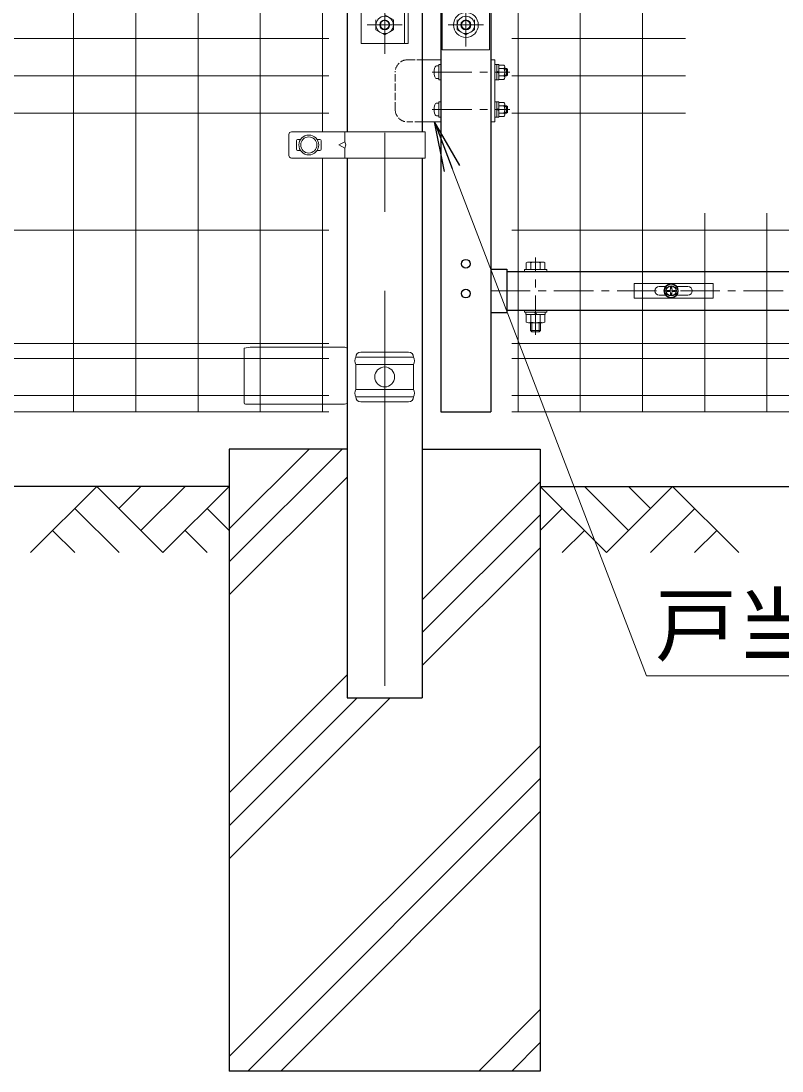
# Model space of a CAD drawing. Units: millimetres, scale not verified. Extents: x -4200 to 4200, y -2970 to 2970.
# Drawn here: x -2954 to -2342, y -453 to 391 of the extents above; entities that cross this region are included whole.
import ezdxf
from ezdxf.enums import TextEntityAlignment as Align

# ---------------------------------------------------------------- set-up
doc = ezdxf.new("R2010")
doc.units = ezdxf.units.MM
doc.header["$LTSCALE"] = 10
doc.linetypes.add('DASHED', pattern=[7.5, 6, -1.5])
doc.linetypes.add('USER1', pattern=[50.8, 31.75, -6.35, 6.35, -6.35])
for name, color, linetype, lineweight in [('0-0_D-STR-TXT', 7, 'Continuous', 13), ('0-1_D-STR4', 7, 'Continuous', 25), ('0-2_D-STR-DIM', 7, 'Continuous', 13), ('0-4_Defpoints', 6, 'Continuous', 25), ('0-5_D-BGD', 7, 'Continuous', 25), ('0-6_D-STR1', 1, 'Continuous', 25), ('0-7_D-BMK', 2, 'USER1', 13), ('0-8_D-STR3', 3, 'Continuous', 13), ('0-A_D-DCR-HCH', 7, 'Continuous', 13), ('0-B_D-STR2', 7, 'Continuous', 13)]:
    doc.layers.add(name, color=color, linetype=linetype, lineweight=lineweight)
doc.layers.add('0-3_0', color=7, linetype='Continuous')
doc.styles.add('ＭＳ ゴシック', font='')
doc.styles.get('ＭＳ ゴシック').set_extended_font_data('MS Gothic')

# ---------------------------------------------------------------- blocks, each defined once
blk = doc.blocks.new('U39')
at = {"layer": '0-4_Defpoints'}
blk.add_circle((1900, 1272), 40, dxfattribs=at)
at = {"layer": '0-6_D-STR1'}
for p, q in [((450, 5150), (450, 300)), ((50, 3560), (50, 300)), ((450, 1447), (580, 1447)), ((580, 1447), (580, 1097)), ((580, 1427), (8760, 1427)), ((580, 1117), (8760, 1117)), ((450, 1097), (580, 1097)), ((50, 300), (450, 300))]:
    blk.add_line(p, q, dxfattribs=at)
for centre in [(250, 1490), (250, 1250)]:
    blk.add_circle(centre, 35, dxfattribs=at)
at = {"layer": '0-7_D-BMK'}
for p, q in [((-402.5, 3302.1), (-402.5, 4225)), ((250, 3236.5), (250, 4283.5)), ((-543.7, 3410), (-261.3, 3410)), ((108.8, 3410), (391.2, 3410)), ((810.3, 918.5), (810.3, 1539.4)), ((450, 1272), (8890, 1272))]:
    blk.add_line(p, q, dxfattribs=at)
at = {"layer": '0-8_D-STR3'}
for p, q in [((-242.5, 3890), (-242.5, 3260)), ((-212.5, 3890), (-212.5, 3260)), ((440, 3697.6), (440, 3210)), ((60, 3210), (60, 3560)), ((-472.5, 3450.4), (-472.5, 3369.6)), ((180, 3450.4), (180, 3369.6)), ((180, 3369.6), (180, 3450.4)), ((320, 3450.4), (320, 3369.6)), ((320, 3369.6), (320, 3450.4)), ((-402.5, 3329.2), (-472.5, 3369.6)), ((-402.5, 3329.2), (-332.5, 3369.6)), ((250, 3329.2), (180, 3369.6)), ((250, 3329.2), (180, 3369.6)), ((250, 3329.2), (320, 3369.6)), ((250, 3329.2), (320, 3369.6)), ((-592.5, 3260), (-212.5, 3260)), ((440, 3210), (60, 3210)), ((720.3, 1443), (720.3, 1427)), ((720.3, 1443), (900.3, 1443)), ((735.3, 1443), (735.3, 1497.5)), ((885.3, 1443), (735.3, 1443)), ((866.5, 1503), (754, 1503)), ((772.8, 1443), (772.8, 1497.5)), ((847.8, 1443), (847.8, 1497.5)), ((885.3, 1443), (885.3, 1497.5)), ((900.3, 1443), (900.3, 1427)), ((720.3, 1427), (900.3, 1427)), ((720.3, 1117), (720.3, 1101)), ((720.3, 1117), (900.3, 1117)), ((720.3, 1101), (900.3, 1101)), ((814, 1081), (802.5, 1101)), ((821, 1081), (809.4, 1101)), ((900.3, 1117), (900.3, 1101)), ((735.3, 1081), (735.3, 1021.5)), ((754, 1016), (866.5, 1016)), ((770.3, 953), (770.3, 1016)), ((772.8, 1081), (772.8, 1021.5)), ((780.3, 943), (780.3, 1016)), ((840.3, 943), (840.3, 1016)), ((847.8, 1081), (847.8, 1021.5)), ((850.3, 953), (850.3, 1016)), ((885.3, 1081), (885.3, 1021.5)), ((770.3, 953), (780.3, 943)), ((770.3, 953), (850.3, 953)), ((840.3, 943), (780.3, 943)), ((840.3, 943), (850.3, 953))]:
    blk.add_line(p, q, dxfattribs=at)
for points in [[(-592.5, 3693.2), (-592.5, 3260), (-592.5, 3703.7)], [(-402.5, 3490.8), (-332.5, 3450.4), (-332.5, 3369.6)], [(887.3, 1081), (733.3, 1081), (733.3, 1101)], [(887.3, 1081), (887.3, 1101), (733.3, 1101)]]:
    blk.add_lwpolyline(points, dxfattribs=at)
for centre, radius in [((-402.5, 3410), 70), ((250, 3410), 100), ((250, 3410), 100), ((250, 3410), 70), ((250, 3410), 70), ((-402.5, 3410), 40), ((-402.5, 3410), 35), ((250, 3410), 40), ((250, 3410), 40), ((250, 3410), 35), ((250, 3410), 35)]:
    blk.add_circle(centre, radius, dxfattribs=at)
for centre, radius, start, end in [((754, 1468.5), 34.5, 57.13278, 122.86722), ((810.3, 1373.1), 129.9, 73.22135, 106.77865), ((866.5, 1468.5), 34.5, 57.13278, 122.86722), ((754, 1050.5), 34.5, 237.13278, 302.86722), ((810.3, 1145.9), 129.9, 253.22135, 286.77865), ((866.5, 1050.5), 34.5, 237.13278, 302.86722)]:
    blk.add_arc(centre, radius, start, end, dxfattribs=at)
blk = doc.blocks.new('A$Cc5bff5c2')
at = {"layer": '0-8_D-STR3'}
for p, q in [((-297.7, 60), (337.3, 60)), ((-297.7, -60), (-297.7, 60)), ((-95.2, 35), (-45.6, 35)), ((-18.5, 4.2), (-31.5, 3.9)), ((-31.5, 3.9), (-31.5, -4)), ((-4, 31.5), (-4.2, 18.5)), ((-4, 31.5), (4, 31.5)), ((4, 31.5), (4.2, 18.5)), ((18.5, 4.2), (31.5, 3.9)), ((31.5, 3.9), (31.5, -4)), ((45.6, 35), (134.8, 35)), ((-95.2, -35), (-45.6, -35)), ((-18.5, -4.2), (-31.5, -4)), ((-4, -31.5), (-4.2, -18.5)), ((18.5, -4.2), (31.5, -4)), ((45.6, -35), (134.8, -35))]:
    blk.add_line(p, q, dxfattribs=at)
for points in [[(-297.7, -60), (337.3, -60), (337.3, 60)], [(-4, -31.5), (4, -31.5), (4.2, -18.5)]]:
    blk.add_lwpolyline(points, dxfattribs=at)
for radius in [57.5, 52.5]:
    blk.add_circle((0, 0), radius, dxfattribs=at)
for centre, radius, start, end in [((-95.2, 0), 35, 90, 270), ((-19.1, 19), 14.9, 270, 0), ((19.1, 19), 14.9, 180, 270), ((134.8, 0), 35, 270, 90), ((-19.1, -19), 14.9, 0, 90), ((19.1, -19), 14.9, 90, 180)]:
    blk.add_arc(centre, radius, start, end, dxfattribs=at)
blk = doc.blocks.new('A$C2cb980e3')
at = {"layer": '0-7_D-BMK'}
for p, q in [((-70, 0), (554, 0)), ((-70, -300), (554, -300))]:
    blk.add_line(p, q, dxfattribs=at)
at = {"layer": '0-8_D-STR3', "linetype": 'DASHED'}
for p, q in [((-268, 100), (-150, 100)), ((-368, -300), (-368, 0)), ((-150, -400), (-268, -400))]:
    blk.add_line(p, q, dxfattribs=at)
at = {"layer": '0-8_D-STR3'}
for p, q in [((-150, 100), (0, 100)), ((0, 100), (0, -400)), ((400, 100), (400, -400)), ((432, 100), (400, 100)), ((432, 100), (432, -400)), ((-31.3, 51.8), (-16, 51.8)), ((-16, 62.5), (-16, -62.5)), ((-16, 62.5), (0, 62.5)), ((-16, 51.8), (-16, -51.8)), ((0, 62.5), (0, -62.5)), ((432, 62.5), (432, -62.5)), ((432, 62.5), (448, 62.5)), ((448, 62.5), (448, -62.5)), ((448, 8), (463.8, -1.1)), ((448, 1.1), (463.8, -8)), ((463.8, 57.5), (463.8, -57.5)), ((505.6, 57.5), (463.8, 57.5)), ((505.6, 29.1), (463.8, 29.1)), ((513.8, 43.3), (513.8, -43.3)), ((527, 30), (513.8, 30)), ((534, 23), (513.8, 23)), ((527, -30), (527, 30)), ((534, 23), (527, 30)), ((534, -23), (534, 23)), ((-31.6, -51.8), (-16, -51.8)), ((-16, -62.5), (0, -62.5)), ((432, -62.5), (448, -62.5)), ((505.6, -29.1), (463.8, -29.1)), ((505.6, -57.5), (463.8, -57.5)), ((534, -23), (513.8, -23)), ((527, -30), (513.8, -30)), ((534, -23), (527, -30)), ((-31.6, -248.2), (-16, -248.2)), ((-16, -362.5), (-16, -237.5)), ((-16, -237.5), (0, -237.5)), ((-16, -351.8), (-16, -248.2)), ((0, -362.5), (0, -237.5)), ((432, -362.5), (432, -237.5)), ((432, -237.5), (448, -237.5)), ((448, -362.5), (448, -237.5)), ((463.8, -357.5), (463.8, -242.5)), ((505.6, -242.5), (463.8, -242.5)), ((448, -292), (463.8, -301.1)), ((448, -298.9), (463.8, -308)), ((505.6, -270.9), (463.8, -270.9)), ((505.6, -329.1), (463.8, -329.1)), ((513.8, -343.3), (513.8, -256.7)), ((527, -270), (513.8, -270)), ((534, -277), (513.8, -277)), ((534, -323), (513.8, -323)), ((527, -330), (513.8, -330)), ((527, -270), (527, -330)), ((534, -277), (527, -270)), ((534, -323), (527, -330)), ((534, -277), (534, -323)), ((-150, -400), (0, -400)), ((-31.3, -351.8), (-16, -351.8)), ((-16, -362.5), (0, -362.5)), ((432, -400), (400, -400)), ((432, -362.5), (448, -362.5)), ((505.6, -357.5), (463.8, -357.5))]:
    blk.add_line(p, q, dxfattribs=at)
for points in [[(448, -61), (463.8, -61), (463.8, 61), (448, 61)], [(448, -239), (463.8, -239), (463.8, -361), (448, -361)]]:
    blk.add_lwpolyline(points, close=True, dxfattribs=at)
at = {"layer": '0-8_D-STR3', "linetype": 'DASHED'}
for centre, start, end in [((-268, 0), 90, 180), ((-268, -300), 180, 270)]:
    blk.add_arc(centre, 100, start, end, dxfattribs=at)
at = {"layer": '0-8_D-STR3'}
for centre, radius, start, end in [((85, -0.7), 140, 163.92714, 195.41383), ((-31.3, 32.8), 19, 90, 163.92714), ((497.4, 43.3), 16.4, 300, 60), ((458, 0), 55.8, 328.543, 31.457), ((-31.6, -32.8), 19, 195.41383, 270), ((497.4, -43.3), 16.4, 300, 60), ((-31.6, -267.2), 19, 90, 164.58617), ((497.4, -256.7), 16.4, 300, 60), ((85, -299.3), 140, 164.58617, 196.07286), ((458, -300), 55.8, 328.543, 31.457), ((497.4, -343.3), 16.4, 300, 60), ((-31.3, -332.8), 19, 196.07286, 270)]:
    blk.add_arc(centre, radius, start, end, dxfattribs=at)
blk = doc.blocks.new('A$Ca8bccbd4')
at = {"layer": '0-8_D-STR3'}
for p, q in [((-337.5, 60), (297.5, 60)), ((-337.5, -60), (-337.5, 60)), ((-135, 35), (-45.6, 35)), ((-18.5, 4.2), (-31.5, 3.9)), ((-31.5, 3.9), (-31.5, -4)), ((-4, 31.5), (-4.2, 18.5)), ((-4, 31.5), (4, 31.5)), ((4, 31.5), (4.2, 18.5)), ((18.5, 4.2), (31.5, 3.9)), ((31.5, 3.9), (31.5, -4)), ((45.6, 35), (95, 35)), ((-135, -35), (-45.6, -35)), ((-18.5, -4.2), (-31.5, -4)), ((-4, -31.5), (-4.2, -18.5)), ((18.5, -4.2), (31.5, -4)), ((45.6, -35), (95, -35))]:
    blk.add_line(p, q, dxfattribs=at)
for points in [[(-337.5, -60), (297.5, -60), (297.5, 60)], [(-4, -31.5), (4, -31.5), (4.2, -18.5)]]:
    blk.add_lwpolyline(points, dxfattribs=at)
for radius in [57.5, 52.5]:
    blk.add_circle((0, 0), radius, dxfattribs=at)
for centre, radius, start, end in [((-135, 0), 35, 90, 270), ((-19.1, 19), 14.9, 270, 0), ((19.1, 19), 14.9, 180, 270), ((95, 0), 35, 270, 90), ((-19.1, -19), 14.9, 0, 90), ((19.1, -19), 14.9, 90, 180)]:
    blk.add_arc(centre, radius, start, end, dxfattribs=at)
blk = doc.blocks.new('_Open')
at = {"layer": '0-3_0'}
blk.add_line((-10, 1.667), (0, 0), dxfattribs=at)
blk.add_lwpolyline([(-10, -1.667), (0, 0), (-10, 0)], dxfattribs=at)

msp = doc.modelspace()

# ---------------------------------------------------------------- linework, layer by layer
at = {"layer": '0-0_D-STR-TXT'}
msp.add_lwpolyline([(-2252.07, -135.12), (-2451.07, -135.12), (-2607.1, 272.73)], dxfattribs=at)
at = {"layer": '0-1_D-STR4'}
for p, q in [((-2691.65, 47.09), (-2786.4, 47.09)), ((-2786.4, 47.09), (-2786.4, -452.91)), ((-2631.15, 47.09), (-2536.4, 47.09)), ((-2536.4, 47.09), (-2536.4, -452.91)), ((-2536.4, -452.91), (-2786.4, -452.91))]:
    msp.add_line(p, q, dxfattribs=at)
at = {"layer": '0-5_D-BGD'}
for p, q in [((-2786.4, 17.09), (-3011.4, 17.09)), ((-2536.4, 17.09), (-1751.4, 17.09))]:
    msp.add_line(p, q, dxfattribs=at)
at = {"layer": '0-6_D-STR1'}
for p, q in [((-2631.15, 403.09), (-2631.15, 302.09)), ((-2691.65, 281.09), (-2691.65, -152.91)), ((-2631.15, 281.09), (-2631.15, -152.91)), ((-2691.65, 83.71), (-2691.65, -152.91)), ((-2691.65, -152.91), (-2631.15, -152.91))]:
    msp.add_line(p, q, dxfattribs=at)
msp.add_lwpolyline([(-2691.65, 639.09), (-2691.65, 358.44), (-2691.65, 302.09)], dxfattribs=at)
at = {"layer": '0-7_D-BMK'}
msp.add_line((-2661.4, 682.33), (-2661.4, -163.48), dxfattribs=at)
at = {"layer": '0-8_D-STR3'}
for p, q in [((-2738.4, 300.09), (-2738.4, 283.09)), ((-2628.85, 302.09), (-2736.4, 302.09)), ((-2729.01, 296.09), (-2731.4, 296.09)), ((-2713.4, 296.09), (-2715.78, 296.09)), ((-2693.55, 302.09), (-2693.55, 294.09)), ((-2628.85, 302.09), (-2628.85, 281.09)), ((-2732.4, 295.09), (-2732.4, 288.09)), ((-2729.01, 287.09), (-2731.4, 287.09)), ((-2713.4, 287.09), (-2715.78, 287.09)), ((-2712.4, 295.09), (-2712.4, 288.09)), ((-2693.55, 289.09), (-2693.55, 281.09)), ((-2628.85, 281.09), (-2736.4, 281.09)), ((-2769.4, 129.09), (-2774.4, 128.09)), ((-2774.4, 128.09), (-2774.4, 84.28)), ((-2769.4, 129.09), (-2693.52, 129.09)), ((-2693.52, 129.09), (-2691.65, 128.17)), ((-2684.6, 121.09), (-2638.19, 121.09)), ((-2680.6, 125.09), (-2642.19, 125.09)), ((-2684.6, 115.09), (-2684.6, 95.09)), ((-2684.6, 115.09), (-2638.19, 115.09)), ((-2638.19, 115.09), (-2638.19, 95.09)), ((-2684.6, 95.09), (-2638.19, 95.09)), ((-2684.6, 89.09), (-2638.19, 89.09)), ((-2680.6, 85.09), (-2642.19, 85.09)), ((-2693.6, 83.28), (-2773.4, 83.28)), ((-2691.65, 83.69), (-2693.6, 83.28))]:
    msp.add_line(p, q, dxfattribs=at)
msp.add_lwpolyline([(-2698.13, 291.59), (-2693.55, 294.09), (-2692.58, 291.59), (-2693.55, 289.09)], close=True, dxfattribs=at)
for centre, radius in [((-2722.4, 291.59), 8), ((-2722.4, 291.59), 6.5), ((-2661.4, 105.09), 8)]:
    msp.add_circle(centre, radius, dxfattribs=at)
for centre, radius, start, end in [((-2736.4, 300.09), 2, 90, 180), ((-2731.4, 295.09), 1, 90, 180), ((-2713.4, 295.09), 1, 0, 90), ((-2731.4, 288.09), 1, 180, 270), ((-2713.4, 288.09), 1, 270, 0), ((-2736.4, 283.09), 2, 180, 270), ((-2679.35, 118.09), 6.05, 150.26731, 209.73269), ((-2680.6, 121.09), 4, 90, 180), ((-2642.19, 121.09), 4, 0, 90), ((-2643.44, 118.09), 6.05, 330.26731, 29.73269), ((-2679.32, 92.09), 6.07, 150.37394, 209.62606), ((-2643.47, 92.09), 6.07, 330.37394, 29.62606), ((-2680.6, 89.09), 4, 180, 270), ((-2642.19, 89.09), 4, 270, 0), ((-2773.4, 84.28), 1, 180, 270)]:
    msp.add_arc(centre, radius, start, end, dxfattribs=at)
at = {"layer": '0-A_D-DCR-HCH'}
for p, q in [((-2786.4, -43.62), (-2695.68, 47.09)), ((-2786.4, -17.1), (-2722.2, 47.09)), ((-2892.82, 17.09), (-2946.03, -36.12)), ((-2892.82, 17.09), (-2839.61, -36.12)), ((-2875.08, -0.64), (-2857.34, 17.09)), ((-2857.34, -18.38), (-2821.87, 17.09)), ((-2839.61, -36.12), (-2786.4, 17.09)), ((-2786.4, -70.14), (-2691.65, 24.61)), ((-2631.15, -73.98), (-2536.4, 20.77)), ((-2483.18, -36.12), (-2536.4, 17.09)), ((-2465.45, -18.38), (-2500.92, 17.09)), ((-2429.97, 17.09), (-2483.18, -36.12)), ((-2447.62, -0.74), (-2465.45, 17.09)), ((-2429.97, 17.09), (-2376.76, -36.12)), ((-2910.56, -0.64), (-2874.92, -36.12)), ((-2804.13, -0.64), (-2786.4, -18.3)), ((-2631.15, -100.5), (-2536.4, -5.75)), ((-2518.66, -0.64), (-2536.4, -18.3)), ((-2412.23, -0.64), (-2447.87, -36.12)), ((-2928.29, -18.38), (-2910.48, -36.12)), ((-2821.87, -18.38), (-2804.05, -36.12)), ((-2500.92, -18.38), (-2518.74, -36.12)), ((-2394.5, -18.38), (-2412.32, -36.12)), ((-2631.15, -127.02), (-2536.4, -32.27)), ((-2786.4, -229.23), (-2691.65, -134.48)), ((-2786.4, -282.27), (-2657.03, -152.91)), ((-2786.4, -255.75), (-2683.55, -152.91)), ((-2786.4, -441.37), (-2536.4, -191.37)), ((-2771.42, -452.91), (-2536.4, -217.88)), ((-2744.9, -452.91), (-2536.4, -244.4)), ((-2585.8, -452.91), (-2536.4, -403.5)), ((-2559.29, -452.91), (-2536.4, -430.02))]:
    msp.add_line(p, q, dxfattribs=at)
at = {"layer": '0-B_D-STR2'}
for p, q in [((-2911.4, 647.09), (-2911.4, 77.09)), ((-2861.4, 647.09), (-2861.4, 77.09)), ((-2811.4, 647.09), (-2811.4, 77.09)), ((-2761.4, 647.09), (-2761.4, 77.09)), ((-2711.4, 647.09), (-2711.4, 302.09)), ((-2554.15, 647.09), (-2554.15, 77.09)), ((-2504.15, 647.09), (-2504.15, 77.09)), ((-2454.15, 647.09), (-2454.15, 77.09)), ((-2706.4, 377.09), (-2982.13, 377.09)), ((-2419.55, 377.09), (-2559.15, 377.09)), ((-2706.4, 347.09), (-3040.66, 347.09)), ((-2419.55, 347.09), (-2559.15, 347.09)), ((-2706.4, 317.09), (-3011.4, 317.09)), ((-2419.55, 317.09), (-2559.15, 317.09)), ((-2711.4, 281.09), (-2711.4, 77.09)), ((-2404.15, 236.7), (-2404.15, 77.09)), ((-2354.15, 236.7), (-2354.15, 77.09)), ((-2706.4, 223.09), (-3011.4, 223.09)), ((-1749.15, 223.09), (-2559.15, 223.09)), ((-2706.4, 131.85), (-3011.4, 131.85)), ((-1749.15, 131.85), (-2559.15, 131.85)), ((-2706.4, 119.99), (-3011.4, 119.99)), ((-1749.15, 119.99), (-2559.15, 119.99)), ((-2706.4, 90.19), (-3011.4, 90.19)), ((-1749.15, 90.19), (-2559.15, 90.19)), ((-2706.4, 77.09), (-3011.4, 77.09)), ((-1749.15, 77.09), (-2559.15, 77.09))]:
    msp.add_line(p, q, dxfattribs=at)

# ---------------------------------------------------------------- block references
at = {"layer": '0-0_D-STR-TXT', "xscale": 4, "yscale": 4, "rotation": 110.93482}
msp.add_blockref('_Open', (-2621.39, 310.09), dxfattribs=at)
at = {"layer": '0-2_D-STR-DIM', "xscale": 0.1, "yscale": 0.1}
for name, p in [('U39', (-2621.14, 47.09)), ('A$C2cb980e3', (-2616.14, 350.09)), ('A$Cc5bff5c2', (-2431.12, 174.29))]:
    msp.add_blockref(name, p, dxfattribs=at)
at = {"layer": '0-B_D-STR2', "xscale": -0.1, "yscale": 0.1}
msp.add_blockref('A$Ca8bccbd4', (-2431.15, 174.29), dxfattribs=at)

# ---------------------------------------------------------------- texts
at = {"layer": '0-0_D-STR-TXT', "style": 'ＭＳ ゴシック'}
msp.add_text('戸当り', height=48.09, dxfattribs=at).set_placement((-2443.99, -132.77), align=Align.BOTTOM_LEFT)

doc.saveas('drawing.dxf')
